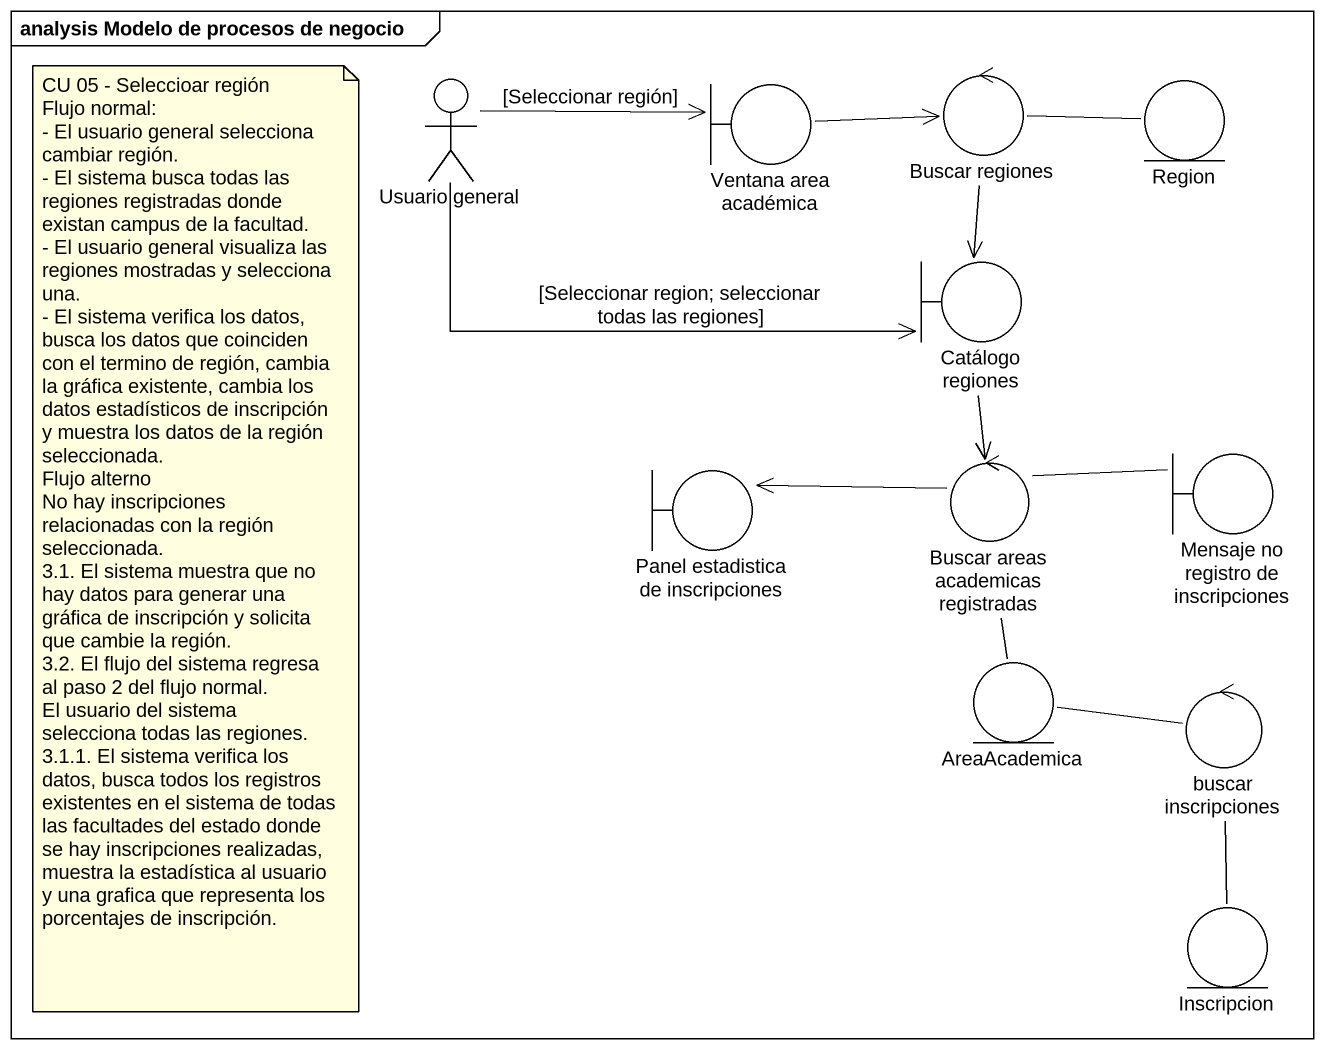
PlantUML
@startuml
mainframe analysis Modelo de procesos de negocio
actor "Usuario general" as Usuario_general
boundary "Ventana area académica" as Ventana_area_académica
control "Buscar regiones" as Buscar_regiones
entity Region
boundary "Catálogo regiones" as Catálogo_regiones
boundary "Panel estadistica de inscripciones" as Panel_estadistica_de
control "Buscar areas academicas registradas" as Buscar_areas_academicas
boundary "Mensaje no registro de inscripciones" as Mensaje_no_registro_de
entity AreaAcademica
control "buscar inscripciones" as buscar_inscripciones
entity Inscripcion
Usuario_general -right-> Ventana_area_académica : [Seleccionar región]
Usuario_general -right-> Catálogo_regiones : [Seleccionar region; seleccionar todas las regiones]
Ventana_area_académica -right-> Buscar_regiones
Buscar_regiones --> Catálogo_regiones
Region -left- Buscar_regiones
Catálogo_regiones --> Buscar_areas_academicas
Buscar_areas_academicas -left-> Panel_estadistica_de
Mensaje_no_registro_de -left- Buscar_areas_academicas
AreaAcademica -up- Buscar_areas_academicas
buscar_inscripciones -left- AreaAcademica
buscar_inscripciones -- Inscripcion
note as N1
  CU 05 - Seleccioar región
  Flujo normal:
  - El usuario general selecciona cambiar región.
  - El sistema busca todas las regiones registradas donde existan campus de la facultad.
  - El usuario general visualiza las regiones mostradas y selecciona una.
  - El sistema verifica los datos, busca los datos que coinciden con el termino de región, cambia la gráfica existente, cambia los datos estadísticos de inscripción y muestra los datos de la región seleccionada.
  Flujo alterno
  No hay inscripciones relacionadas con la región seleccionada.
  3.1. El sistema muestra que no hay datos para generar una gráfica de inscripción y solicita que cambie la región.
  3.2. El flujo del sistema regresa al paso 2 del flujo normal.
  El usuario del sistema selecciona todas las regiones.
  3.1.1. El sistema verifica los datos, busca todos los registros existentes en el sistema de todas las facultades del estado donde se hay inscripciones realizadas, muestra la estadística al usuario y una grafica que representa los porcentajes de inscripción.
end note
@enduml
